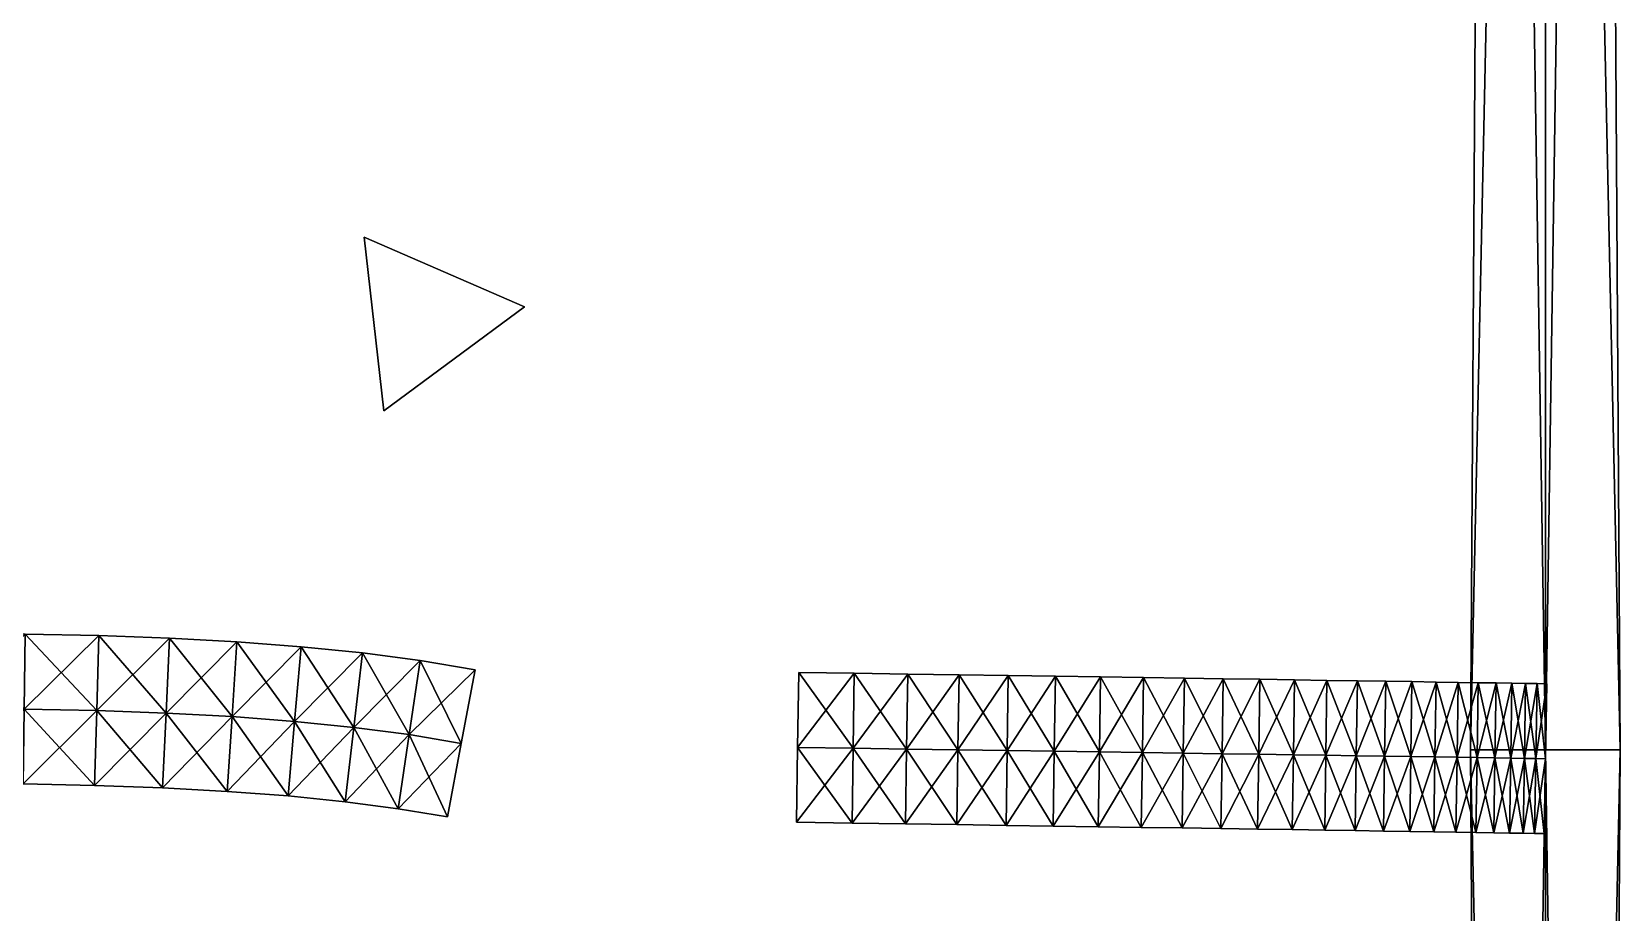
# Model space of a CAD drawing. Extents: x -2.49 to 2.49, y -2.49 to 2.49.
# Drawn here: x 1.378 to 2.491, y -0.114 to 0.503 of the extents above; entities that cross this region are included whole.
import ezdxf

# ---------------------------------------------------------------- set-up
doc = ezdxf.new("R2010")
doc.units = 0

# ---------------------------------------------------------------- blocks, each defined once
blk = doc.blocks.new('Cylinder_006')
mesh = blk.add_polyface()
corners = [(1.723327, 0.310093, -0.060956), (1.723326, 0.310093, 0.060964), (1.624779, 0.237363, 0.060964), (1.624779, 0.237363, -0.060956), (1.611067, 0.359073, -0.060956), (1.611066, 0.359072, 0.060964)]
mesh.append_faces([[corners[k] for k in face] for face in [(0, 1, 2), (0, 2, 3), (4, 5, 1), (4, 1, 0), (3, 2, 5), (3, 5, 4), (2, 1, 5), (0, 3, 4)]])
blk = doc.blocks.new('NurbsCircle_NurbsCircle_020')
mesh = blk.add_polyface()
corners = [(0, -2.438564, 0.000015), (-2.438517, -2.438516, 0.000015), (-2.401425, -2.401424, 0.000015), (0, -2.386109, 0.000015), (0, -2.491019, 0.000015), (-2.475608, -2.475608, 0.000015), (0, -2.49102, 0.05247), (-2.475608, -2.475608, 0.05247), (0, -2.491019, 0.104925), (-2.475607, -2.475608, 0.104926), (0, -2.438565, 0.104926), (-2.438517, -2.438516, 0.104925), (0, -2.38611, 0.104926), (-2.401424, -2.401424, 0.104926), (0, -2.386109, 0.05247), (-2.401425, -2.401425, 0.05247), (-2.438565, 0, 0.000015), (-2.386109, 0, 0.000015), (-2.491019, 0, 0.000015), (-2.491019, 0, 0.052471), (-2.491019, 0, 0.104926), (-2.438565, 0, 0.104926), (-2.386109, 0, 0.104926), (-2.386109, 0, 0.052471), (-2.438517, 2.438517, 0.000016), (-2.401424, 2.401424, 0.000015), (-2.475608, 2.475608, 0.000016), (-2.475608, 2.475608, 0.052471), (-2.475608, 2.475608, 0.104926), (-2.438517, 2.438517, 0.104926), (-2.401424, 2.401425, 0.104927), (-2.401424, 2.401424, 0.052471), (0, 2.438565, 0.000016), (0, 2.386109, 0.000016), (0, 2.49102, 0.000016), (0, 2.49102, 0.052471), (0, 2.49102, 0.104927), (0, 2.438565, 0.104926), (0, 2.386109, 0.104926), (0, 2.386109, 0.052471), (2.438517, 2.438516, 0.000016), (2.401425, 2.401424, 0.000016), (2.475608, 2.475608, 0.000016), (2.475608, 2.475608, 0.052471), (2.475607, 2.475608, 0.104926), (2.438517, 2.438516, 0.104926), (2.401425, 2.401424, 0.104926), (2.401425, 2.401424, 0.052472), (2.438565, 0, 0.000015), (2.386109, 0, 0.000015), (2.491019, 0, 0.000015), (2.49102, 0, 0.05247), (2.491019, 0, 0.104926), (2.438565, 0, 0.104926), (2.386109, 0, 0.104926), (2.386109, 0, 0.05247), (2.438516, -2.438517, 0.000015), (2.401424, -2.401424, 0.000015), (2.475608, -2.475607, 0.000015), (2.475608, -2.475607, 0.05247), (2.475608, -2.475607, 0.104925), (2.438516, -2.438517, 0.104926), (2.401425, -2.401425, 0.104926), (2.401425, -2.401425, 0.05247)]
mesh.append_faces([[corners[k] for k in face] for face in [(0, 1, 2), (0, 2, 3), (4, 5, 1), (4, 1, 0), (6, 7, 5), (6, 5, 4), (8, 9, 7), (8, 7, 6), (10, 11, 9), (10, 9, 8), (12, 13, 11), (12, 11, 10), (14, 15, 13), (14, 13, 12), (3, 2, 15), (3, 15, 14), (1, 16, 17), (1, 17, 2), (5, 18, 16), (5, 16, 1), (7, 19, 18), (7, 18, 5), (9, 20, 19), (9, 19, 7), (11, 21, 20), (11, 20, 9), (13, 22, 21), (13, 21, 11), (15, 23, 22), (15, 22, 13), (2, 17, 23), (2, 23, 15), (16, 24, 25), (16, 25, 17), (18, 26, 24), (18, 24, 16), (19, 27, 26), (19, 26, 18), (20, 28, 27), (20, 27, 19), (21, 29, 28), (21, 28, 20), (22, 30, 29), (22, 29, 21), (23, 31, 30), (23, 30, 22), (17, 25, 31), (17, 31, 23), (24, 32, 33), (24, 33, 25), (26, 34, 32), (26, 32, 24), (27, 35, 34), (27, 34, 26), (28, 36, 35), (28, 35, 27), (29, 37, 36), (29, 36, 28), (30, 38, 37), (30, 37, 29), (31, 39, 38), (31, 38, 30), (25, 33, 39), (25, 39, 31), (32, 40, 41), (32, 41, 33), (34, 42, 40), (34, 40, 32), (35, 43, 42), (35, 42, 34), (36, 44, 43), (36, 43, 35), (37, 45, 44), (37, 44, 36), (38, 46, 45), (38, 45, 37), (39, 47, 46), (39, 46, 38), (33, 41, 47), (33, 47, 39), (40, 48, 49), (40, 49, 41), (42, 50, 48), (42, 48, 40), (43, 51, 50), (43, 50, 42), (44, 52, 51), (44, 51, 43), (45, 53, 52), (45, 52, 44), (46, 54, 53), (46, 53, 45), (47, 55, 54), (47, 54, 46), (41, 49, 55), (41, 55, 47), (48, 56, 57), (48, 57, 49), (50, 58, 56), (50, 56, 48), (51, 59, 58), (51, 58, 50), (52, 60, 59), (52, 59, 51), (53, 61, 60), (53, 60, 52), (54, 62, 61), (54, 61, 53), (55, 63, 62), (55, 62, 54), (49, 57, 63), (49, 63, 55), (56, 0, 3), (56, 3, 57), (58, 4, 0), (58, 0, 56), (59, 6, 4), (59, 4, 58), (60, 8, 6), (60, 6, 59), (61, 10, 8), (61, 8, 60), (62, 12, 10), (62, 10, 61), (63, 14, 12), (63, 12, 62), (57, 3, 14), (57, 14, 63)]])
blk = doc.blocks.new('NurbsPath_005_NurbsPath_006')
mesh = blk.add_polyface()
corners = [(1.914736, 0.001642, -0.000901), (1.953632, 0.001073, -0.000901), (1.952865, -0.051376, -0.000901), (1.91397, -0.050807, -0.000901), (1.915502, 0.054092, -0.000901), (1.9544, 0.053524, -0.000901), (1.915502, 0.054092, 0.051554), (1.9544, 0.053523, 0.051554), (1.915502, 0.054092, 0.10401), (1.9544, 0.053524, 0.10401), (1.914736, 0.001642, 0.10401), (1.953633, 0.001074, 0.10401), (1.91397, -0.050807, 0.10401), (1.952865, -0.051376, 0.10401), (1.913969, -0.050807, 0.051554), (1.952865, -0.051376, 0.051554), (1.991064, 0.000526, -0.000901), (1.990295, -0.051925, -0.000901), (1.991833, 0.052975, -0.000901), (1.991833, 0.052975, 0.051554), (1.991833, 0.052975, 0.10401), (1.991064, 0.000526, 0.10401), (1.990295, -0.051925, 0.10401), (1.990295, -0.051924, 0.051554), (2.02703, -0.000003, -0.000901), (2.026259, -0.052452, -0.000901), (2.027801, 0.052447, -0.000901), (2.027801, 0.052447, 0.051554), (2.02703, -0.000003, 0.104009), (2.027801, 0.052447, 0.10401), (2.026259, -0.052452, 0.10401), (2.026259, -0.052452, 0.051554)]
mesh.append_faces([[corners[k] for k in face] for face in [(0, 1, 2), (0, 2, 3), (4, 5, 1), (4, 1, 0), (6, 7, 5), (6, 5, 4), (8, 9, 7), (8, 7, 6), (10, 11, 9), (10, 9, 8), (12, 13, 11), (12, 11, 10), (14, 15, 13), (14, 13, 12), (3, 2, 15), (3, 15, 14), (1, 16, 17), (1, 17, 2), (5, 18, 16), (5, 16, 1), (7, 19, 18), (7, 18, 5), (9, 20, 19), (9, 19, 7), (11, 21, 20), (11, 20, 9), (13, 22, 21), (13, 21, 11), (15, 23, 22), (15, 22, 13), (2, 17, 23), (2, 23, 15), (16, 24, 25), (16, 25, 17), (18, 26, 24), (18, 24, 16), (19, 26, 18), (20, 27, 19), (21, 28, 29), (21, 29, 20), (22, 30, 28), (22, 28, 21), (23, 31, 30), (23, 30, 22), (17, 25, 31), (17, 31, 23)]])
mesh = blk.add_polyface()
corners = [(1.991833, 0.052975, 0.051554), (2.027801, 0.052447, 0.051554), (2.027801, 0.052447, -0.000901), (1.991833, 0.052975, 0.10401), (2.027801, 0.052447, 0.10401), (2.02703, -0.000003, -0.000901), (2.061532, -0.00051, -0.000901), (2.060758, -0.05296, -0.000901), (2.026259, -0.052452, -0.000901), (2.062304, 0.05194, -0.000901), (2.062304, 0.05194, 0.051554), (2.062304, 0.05194, 0.10401), (2.02703, -0.000003, 0.104009), (2.061531, -0.00051, 0.10401), (2.026259, -0.052452, 0.10401), (2.060758, -0.05296, 0.10401), (2.026259, -0.052452, 0.051554), (2.060758, -0.05296, 0.051554), (2.094567, -0.000997, -0.000901), (2.093792, -0.053447, -0.000901), (2.095341, 0.051453, -0.000901), (2.095341, 0.051453, 0.051554), (2.095341, 0.051453, 0.10401), (2.094567, -0.000997, 0.10401), (2.093793, -0.053447, 0.10401), (2.093792, -0.053447, 0.051554), (2.126137, -0.001464, -0.000901), (2.125361, -0.053913, -0.000901), (2.126914, 0.050986, -0.000901), (2.126914, 0.050986, 0.051554), (2.126914, 0.050986, 0.10401), (2.125361, -0.053913, 0.10401), (2.126138, -0.001464, 0.10401), (2.125361, -0.053913, 0.051554)]
mesh.append_faces([[corners[k] for k in face] for face in [(0, 1, 2), (3, 4, 1), (5, 6, 7), (5, 7, 8), (2, 9, 6), (2, 6, 5), (1, 10, 9), (1, 9, 2), (4, 11, 10), (4, 10, 1), (12, 13, 11), (12, 11, 4), (14, 15, 13), (14, 13, 12), (16, 17, 15), (16, 15, 14), (8, 7, 17), (8, 17, 16), (6, 18, 19), (6, 19, 7), (9, 20, 18), (9, 18, 6), (10, 21, 20), (10, 20, 9), (11, 22, 21), (11, 21, 10), (13, 23, 22), (13, 22, 11), (15, 24, 23), (15, 23, 13), (17, 25, 24), (17, 24, 15), (7, 19, 25), (7, 25, 17), (18, 26, 27), (18, 27, 19), (20, 26, 18), (21, 28, 20), (22, 29, 21), (23, 30, 22), (24, 31, 32), (24, 32, 23), (25, 33, 31), (25, 31, 24), (19, 27, 33), (19, 33, 25)]])
mesh = blk.add_polyface()
corners = [(2.095341, 0.051453, -0.000901), (2.126914, 0.050986, -0.000901), (2.126137, -0.001464, -0.000901), (2.095341, 0.051453, 0.051554), (2.126914, 0.050986, 0.051554), (2.095341, 0.051453, 0.10401), (2.126914, 0.050986, 0.10401), (2.094567, -0.000997, 0.10401), (2.126138, -0.001464, 0.10401), (2.156242, -0.00191, -0.000901), (2.155464, -0.05436, -0.000901), (2.125361, -0.053913, -0.000901), (2.15702, 0.050539, -0.000901), (2.15702, 0.050539, 0.051554), (2.157021, 0.050539, 0.104009), (2.156242, -0.00191, 0.10401), (2.125361, -0.053913, 0.10401), (2.155464, -0.05436, 0.10401), (2.125361, -0.053913, 0.051554), (2.155463, -0.05436, 0.051554), (2.184881, -0.002336, -0.000901), (2.1841, -0.054785, -0.000901), (2.185663, 0.050114, -0.000901), (2.185663, 0.050114, 0.051554), (2.185663, 0.050114, 0.10401), (2.184881, -0.002336, 0.10401), (2.184101, -0.054785, 0.10401), (2.1841, -0.054785, 0.051554), (2.211272, -0.055191, -0.000901), (2.212056, -0.002741, -0.000901), (2.21284, 0.049708, -0.000901), (2.21284, 0.049708, 0.051554), (2.21284, 0.049708, 0.10401), (2.212056, -0.002741, 0.10401), (2.211272, -0.055191, 0.051554), (2.211272, -0.055191, 0.10401)]
mesh.append_faces([[corners[k] for k in face] for face in [(0, 1, 2), (3, 4, 1), (5, 6, 4), (7, 8, 6), (2, 9, 10), (2, 10, 11), (1, 12, 9), (1, 9, 2), (4, 13, 12), (4, 12, 1), (6, 14, 13), (6, 13, 4), (8, 15, 14), (8, 14, 6), (16, 17, 15), (16, 15, 8), (18, 19, 17), (18, 17, 16), (11, 10, 19), (11, 19, 18), (9, 20, 21), (9, 21, 10), (12, 22, 20), (12, 20, 9), (13, 23, 22), (13, 22, 12), (14, 24, 23), (14, 23, 13), (15, 25, 24), (15, 24, 14), (17, 26, 25), (17, 25, 15), (19, 27, 26), (19, 26, 17), (10, 21, 27), (10, 27, 19), (20, 28, 21), (22, 29, 20), (23, 30, 22), (24, 31, 23), (25, 32, 24), (26, 33, 25), (27, 34, 35), (27, 35, 26), (21, 28, 34), (21, 34, 27)]])
mesh = blk.add_polyface()
corners = [(2.184881, -0.002336, -0.000901), (2.212056, -0.002741, -0.000901), (2.211272, -0.055191, -0.000901), (2.185663, 0.050114, -0.000901), (2.21284, 0.049708, -0.000901), (2.185663, 0.050114, 0.051554), (2.21284, 0.049708, 0.051554), (2.185663, 0.050114, 0.10401), (2.21284, 0.049708, 0.10401), (2.184881, -0.002336, 0.10401), (2.212056, -0.002741, 0.10401), (2.184101, -0.054785, 0.10401), (2.211272, -0.055191, 0.10401), (2.237765, -0.003126, -0.000901), (2.236978, -0.055576, -0.000901), (2.238552, 0.049323, -0.000901), (2.238552, 0.049323, 0.051554), (2.238552, 0.049323, 0.10401), (2.237765, -0.003126, 0.10401), (2.236978, -0.055576, 0.10401), (2.211272, -0.055191, 0.051554), (2.236977, -0.055576, 0.051554), (2.262009, -0.003491, -0.000901), (2.261218, -0.05594, -0.000901), (2.262799, 0.048959, -0.000901), (2.2628, 0.048959, 0.051554), (2.262799, 0.048959, 0.10401), (2.262008, -0.003491, 0.10401), (2.261218, -0.05594, 0.10401), (2.261218, -0.05594, 0.051554), (2.283992, -0.056285, -0.000901), (2.284787, -0.003835, -0.000901), (2.285582, 0.048614, -0.000901), (2.285582, 0.048614, 0.051554), (2.285582, 0.048614, 0.10401), (2.284787, -0.003835, 0.10401), (2.283992, -0.056284, 0.104009), (2.283992, -0.056284, 0.051554)]
mesh.append_faces([[corners[k] for k in face] for face in [(0, 1, 2), (3, 4, 1), (5, 6, 4), (7, 8, 6), (9, 10, 8), (11, 12, 10), (1, 13, 14), (1, 14, 2), (4, 15, 13), (4, 13, 1), (6, 16, 15), (6, 15, 4), (8, 17, 16), (8, 16, 6), (10, 18, 17), (10, 17, 8), (12, 19, 18), (12, 18, 10), (20, 21, 19), (20, 19, 12), (2, 14, 21), (2, 21, 20), (13, 22, 23), (13, 23, 14), (15, 24, 22), (15, 22, 13), (16, 25, 24), (16, 24, 15), (17, 26, 25), (17, 25, 16), (18, 27, 26), (18, 26, 17), (19, 28, 27), (19, 27, 18), (21, 29, 28), (21, 28, 19), (14, 23, 29), (14, 29, 21), (22, 30, 23), (24, 31, 22), (25, 32, 24), (26, 33, 25), (27, 34, 26), (28, 35, 27), (29, 36, 28), (23, 37, 29)]])
mesh = blk.add_polyface()
corners = [(2.262009, -0.003491, -0.000901), (2.284787, -0.003835, -0.000901), (2.283992, -0.056285, -0.000901), (2.262799, 0.048959, -0.000901), (2.285582, 0.048614, -0.000901), (2.2628, 0.048959, 0.051554), (2.285582, 0.048614, 0.051554), (2.262799, 0.048959, 0.10401), (2.285582, 0.048614, 0.10401), (2.262008, -0.003491, 0.10401), (2.284787, -0.003835, 0.10401), (2.306899, 0.04829, -0.000901), (2.3061, -0.004159, -0.000901), (2.306899, 0.04829, 0.051555), (2.306899, 0.04829, 0.10401), (2.3061, -0.004159, 0.10401), (2.283992, -0.056284, 0.104009), (2.326753, 0.047987, -0.000901), (2.325948, -0.004462, -0.000902), (2.326753, 0.047987, 0.051554), (2.326752, 0.047987, 0.10401), (2.325948, -0.004462, 0.10401), (2.345141, 0.047704, -0.000901), (2.344331, -0.004745, -0.000901), (2.345141, 0.047704, 0.051554), (2.345141, 0.047704, 0.10401), (2.344331, -0.004745, 0.104009), (2.362065, 0.047441, -0.000902), (2.361248, -0.005008, -0.000901), (2.362066, 0.047441, 0.051554), (2.362065, 0.047441, 0.104009), (2.361248, -0.005008, 0.10401), (2.377526, 0.047199, -0.000901), (2.376699, -0.00525, -0.000901), (2.377527, 0.047199, 0.051554), (2.377526, 0.047199, 0.10401), (2.376699, -0.00525, 0.10401)]
mesh.append_faces([[corners[k] for k in face] for face in [(0, 1, 2), (3, 4, 1), (5, 6, 4), (7, 8, 6), (9, 10, 8), (4, 11, 12), (4, 12, 1), (6, 13, 11), (6, 11, 4), (8, 14, 13), (8, 13, 6), (10, 15, 14), (10, 14, 8), (16, 15, 10), (11, 17, 18), (11, 18, 12), (13, 19, 17), (13, 17, 11), (14, 20, 19), (14, 19, 13), (15, 21, 20), (15, 20, 14), (17, 22, 23), (17, 23, 18), (19, 24, 22), (19, 22, 17), (20, 25, 24), (20, 24, 19), (21, 26, 25), (21, 25, 20), (22, 27, 28), (22, 28, 23), (24, 29, 27), (24, 27, 22), (25, 30, 29), (25, 29, 24), (26, 31, 30), (26, 30, 25), (27, 32, 33), (27, 33, 28), (29, 34, 32), (29, 32, 27), (30, 35, 34), (30, 34, 29), (31, 36, 35), (31, 35, 30)]])
mesh = blk.add_polyface()
corners = [(2.376699, -0.00525, -0.000901), (2.390686, -0.005472, -0.000901), (2.389849, -0.05792, -0.000901), (2.375873, -0.057699, 0.10401), (2.389849, -0.05792, 0.104009), (2.390686, -0.005472, 0.10401), (2.375873, -0.057699, 0.051554), (2.389849, -0.057921, 0.051554), (2.375873, -0.057699, -0.000901), (2.403207, -0.005673, -0.000901), (2.402356, -0.058122, -0.000901), (2.402356, -0.058122, 0.10401), (2.403207, -0.005673, 0.10401), (2.402356, -0.058122, 0.051554), (2.414264, -0.005854, -0.000901), (2.413395, -0.058302, -0.000901), (2.413395, -0.058302, 0.10401), (2.414264, -0.005854, 0.10401), (2.413396, -0.058302, 0.051554), (2.423854, -0.006014, -0.000901), (2.422963, -0.058462, -0.000901), (2.422963, -0.058463, 0.10401), (2.423854, -0.006015, 0.10401), (2.422963, -0.058462, 0.051554), (2.431979, -0.006154, -0.000901), (2.431056, -0.058602, -0.000901), (2.431056, -0.058602, 0.10401), (2.431979, -0.006154, 0.10401), (2.431056, -0.058602, 0.051554), (2.43864, -0.006274, -0.000901), (2.437671, -0.058721, -0.000901), (2.432903, 0.046293, -0.000901), (2.438639, -0.006274, 0.10401), (2.439609, 0.046172, 0.10401), (2.437671, -0.058721, 0.10401), (2.437671, -0.058721, 0.051554)]
mesh.append_faces([[corners[k] for k in face] for face in [(0, 1, 2), (3, 4, 5), (6, 7, 4), (8, 2, 7), (1, 9, 10), (1, 10, 2), (4, 11, 12), (4, 12, 5), (7, 13, 11), (7, 11, 4), (2, 10, 13), (2, 13, 7), (9, 14, 15), (9, 15, 10), (11, 16, 17), (11, 17, 12), (13, 18, 16), (13, 16, 11), (10, 15, 18), (10, 18, 13), (14, 19, 20), (14, 20, 15), (16, 21, 22), (16, 22, 17), (18, 23, 21), (18, 21, 16), (15, 20, 23), (15, 23, 18), (19, 24, 25), (19, 25, 20), (21, 26, 27), (21, 27, 22), (23, 28, 26), (23, 26, 21), (20, 25, 28), (20, 28, 23), (24, 29, 30), (24, 30, 25), (31, 29, 24), (27, 32, 33), (26, 34, 32), (26, 32, 27), (28, 35, 34), (28, 34, 26), (25, 30, 35), (25, 35, 28)]])
mesh = blk.add_polyface()
corners = [(2.377526, 0.047199, -0.000901), (2.391524, 0.046977, -0.000901), (2.390686, -0.005472, -0.000901), (2.376699, -0.00525, -0.000901), (2.377527, 0.047199, 0.051554), (2.391524, 0.046977, 0.051554), (2.377526, 0.047199, 0.10401), (2.391524, 0.046977, 0.10401), (2.376699, -0.00525, 0.10401), (2.390686, -0.005472, 0.10401), (2.404058, 0.046776, -0.000901), (2.403207, -0.005673, -0.000901), (2.404058, 0.046775, 0.051554), (2.404058, 0.046775, 0.104009), (2.403207, -0.005673, 0.10401), (2.415131, 0.046594, -0.000901), (2.414264, -0.005854, -0.000901), (2.415131, 0.046594, 0.051554), (2.415131, 0.046594, 0.104009), (2.414264, -0.005854, 0.10401), (2.424745, 0.046433, -0.000901), (2.423854, -0.006014, -0.000901), (2.424746, 0.046433, 0.051555), (2.424745, 0.046433, 0.104009), (2.423854, -0.006015, 0.10401), (2.432903, 0.046293, -0.000901), (2.431979, -0.006154, -0.000901), (2.432903, 0.046293, 0.051554), (2.432903, 0.046293, 0.104009), (2.431979, -0.006154, 0.10401), (2.439609, 0.046172, -0.000901), (2.43864, -0.006274, -0.000901), (2.439608, 0.046172, 0.051554), (2.439609, 0.046172, 0.10401)]
mesh.append_faces([[corners[k] for k in face] for face in [(0, 1, 2), (0, 2, 3), (4, 5, 1), (4, 1, 0), (6, 7, 5), (6, 5, 4), (8, 9, 7), (8, 7, 6), (1, 10, 11), (1, 11, 2), (5, 12, 10), (5, 10, 1), (7, 13, 12), (7, 12, 5), (9, 14, 13), (9, 13, 7), (10, 15, 16), (10, 16, 11), (12, 17, 15), (12, 15, 10), (13, 18, 17), (13, 17, 12), (14, 19, 18), (14, 18, 13), (15, 20, 21), (15, 21, 16), (17, 22, 20), (17, 20, 15), (18, 23, 22), (18, 22, 17), (19, 24, 23), (19, 23, 18), (20, 25, 26), (20, 26, 21), (22, 27, 25), (22, 25, 20), (23, 28, 27), (23, 27, 22), (24, 29, 28), (24, 28, 23), (25, 30, 31), (27, 32, 30), (27, 30, 25), (28, 33, 32), (28, 32, 27), (29, 33, 28)]])
mesh = blk.add_polyface()
corners = [(2.261218, -0.05594, 0.10401), (2.283992, -0.056284, 0.104009), (2.284787, -0.003835, 0.10401), (2.261218, -0.05594, 0.051554), (2.283992, -0.056284, 0.051554), (2.261218, -0.05594, -0.000901), (2.283992, -0.056285, -0.000901), (2.284787, -0.003835, -0.000901), (2.3061, -0.004159, -0.000901), (2.305301, -0.056608, -0.000901), (2.305301, -0.056608, 0.10401), (2.3061, -0.004159, 0.10401), (2.305301, -0.056608, 0.051554), (2.325948, -0.004462, -0.000902), (2.325143, -0.056912, -0.000901), (2.325143, -0.056912, 0.10401), (2.325948, -0.004462, 0.10401), (2.325143, -0.056912, 0.051554), (2.344331, -0.004745, -0.000901), (2.34352, -0.057194, -0.000901), (2.34352, -0.057194, 0.104009), (2.344331, -0.004745, 0.104009), (2.34352, -0.057194, 0.051554), (2.361248, -0.005008, -0.000901), (2.36043, -0.057457, -0.000901), (2.36043, -0.057457, 0.10401), (2.361248, -0.005008, 0.10401), (2.36043, -0.057457, 0.051554), (2.376699, -0.00525, -0.000901), (2.375873, -0.057699, -0.000901), (2.375873, -0.057699, 0.10401), (2.376699, -0.00525, 0.10401), (2.375873, -0.057699, 0.051554), (2.389849, -0.05792, -0.000901), (2.390686, -0.005472, 0.10401), (2.389849, -0.05792, 0.104009), (2.389849, -0.057921, 0.051554)]
mesh.append_faces([[corners[k] for k in face] for face in [(0, 1, 2), (3, 4, 1), (5, 6, 4), (7, 8, 9), (7, 9, 6), (1, 10, 11), (4, 12, 10), (4, 10, 1), (6, 9, 12), (6, 12, 4), (8, 13, 14), (8, 14, 9), (10, 15, 16), (10, 16, 11), (12, 17, 15), (12, 15, 10), (9, 14, 17), (9, 17, 12), (13, 18, 19), (13, 19, 14), (15, 20, 21), (15, 21, 16), (17, 22, 20), (17, 20, 15), (14, 19, 22), (14, 22, 17), (18, 23, 24), (18, 24, 19), (20, 25, 26), (20, 26, 21), (22, 27, 25), (22, 25, 20), (19, 24, 27), (19, 27, 22), (23, 28, 29), (23, 29, 24), (25, 30, 31), (25, 31, 26), (27, 32, 30), (27, 30, 25), (24, 29, 32), (24, 32, 27), (28, 33, 29), (30, 34, 31), (32, 35, 30), (29, 36, 32)]])
blk = doc.blocks.new('NurbsPath_006_NurbsPath_007')
mesh = blk.add_polyface()
corners = [(1.26462, 0.028741, -0.000901), (1.319824, 0.028932, -0.000901), (1.319715, -0.023524, -0.000901), (1.265044, -0.023713, -0.000901), (1.264195, 0.081194, -0.000901), (1.319933, 0.081387, -0.000901), (1.264195, 0.081194, 0.051554), (1.319933, 0.081387, 0.051554), (1.264195, 0.081194, 0.10401), (1.319933, 0.081387, 0.10401), (1.26462, 0.028741, 0.10401), (1.319824, 0.028932, 0.10401), (1.265044, -0.023713, 0.104009), (1.319715, -0.023524, 0.10401), (1.265044, -0.023713, 0.051554), (1.319715, -0.023524, 0.051554), (1.372869, 0.028528, -0.000901), (1.372127, -0.023922, -0.000901), (1.373611, 0.080978, -0.000901), (1.373611, 0.080978, 0.051554), (1.373611, 0.080978, 0.10401), (1.372869, 0.028528, 0.104009), (1.372127, -0.023922, 0.10401), (1.372127, -0.023922, 0.051554), (1.422208, -0.024958, -0.000901), (1.423698, 0.027476, -0.000901), (1.425188, 0.07991, -0.000901), (1.425188, 0.07991, 0.10401), (1.423698, 0.027476, 0.10401), (1.422208, -0.024958, 0.10401), (1.422208, -0.024958, 0.051554)]
mesh.append_faces([[corners[k] for k in face] for face in [(0, 1, 2), (0, 2, 3), (4, 5, 1), (6, 7, 5), (8, 9, 7), (10, 11, 9), (12, 13, 11), (12, 11, 10), (14, 15, 13), (14, 13, 12), (3, 2, 15), (3, 15, 14), (1, 16, 17), (1, 17, 2), (5, 18, 16), (5, 16, 1), (7, 19, 18), (7, 18, 5), (9, 20, 19), (9, 19, 7), (11, 21, 20), (11, 20, 9), (13, 22, 21), (13, 21, 11), (15, 23, 22), (15, 22, 13), (2, 17, 23), (2, 23, 15), (16, 24, 17), (18, 25, 16), (19, 26, 18), (21, 27, 20), (22, 28, 21), (23, 29, 22), (17, 30, 23)]])
mesh = blk.add_polyface()
corners = [(1.372869, 0.028528, -0.000901), (1.423698, 0.027476, -0.000901), (1.422208, -0.024958, -0.000901), (1.373611, 0.080978, -0.000901), (1.425188, 0.07991, -0.000901), (1.373611, 0.080978, 0.051554), (1.425188, 0.07991, 0.051554), (1.373611, 0.080978, 0.10401), (1.425188, 0.07991, 0.10401), (1.372869, 0.028528, 0.104009), (1.423698, 0.027476, 0.10401), (1.372127, -0.023922, 0.10401), (1.422208, -0.024958, 0.10401), (1.372127, -0.023922, 0.051554), (1.422208, -0.024958, 0.051554), (1.372127, -0.023922, -0.000901), (1.472255, 0.025721, -0.000901), (1.469885, -0.026681, -0.000901), (1.474626, 0.078123, -0.000901), (1.474626, 0.078123, 0.051554), (1.474626, 0.078123, 0.10401), (1.472255, 0.025721, 0.10401), (1.469884, -0.026681, 0.104009), (1.469885, -0.026681, 0.051554), (1.51508, -0.029136, -0.000901), (1.518486, 0.023209, -0.000901), (1.521893, 0.075554, -0.000901), (1.521893, 0.075554, 0.051554), (1.521892, 0.075554, 0.10401), (1.518486, 0.023209, 0.10401), (1.51508, -0.029136, 0.051554), (1.51508, -0.029136, 0.10401)]
mesh.append_faces([[corners[k] for k in face] for face in [(0, 1, 2), (3, 4, 1), (5, 6, 4), (7, 8, 6), (7, 6, 5), (9, 10, 8), (11, 12, 10), (13, 14, 12), (15, 2, 14), (1, 16, 17), (1, 17, 2), (4, 18, 16), (4, 16, 1), (6, 19, 18), (6, 18, 4), (8, 20, 19), (8, 19, 6), (10, 21, 20), (10, 20, 8), (12, 22, 21), (12, 21, 10), (14, 23, 22), (14, 22, 12), (2, 17, 23), (2, 23, 14), (16, 24, 17), (18, 25, 16), (19, 26, 18), (20, 27, 19), (21, 28, 20), (22, 29, 21), (23, 30, 31), (23, 31, 22), (17, 24, 30), (17, 30, 23)]])
mesh = blk.add_polyface()
corners = [(1.472255, 0.025721, -0.000901), (1.518486, 0.023209, -0.000901), (1.51508, -0.029136, -0.000901), (1.474626, 0.078123, -0.000901), (1.521893, 0.075554, -0.000901), (1.474626, 0.078123, 0.051554), (1.521893, 0.075554, 0.051554), (1.474626, 0.078123, 0.10401), (1.521892, 0.075554, 0.10401), (1.472255, 0.025721, 0.10401), (1.518486, 0.023209, 0.10401), (1.469884, -0.026681, 0.104009), (1.51508, -0.029136, 0.10401), (1.562336, 0.019884, -0.000901), (1.557711, -0.032367, -0.000901), (1.56696, 0.072135, -0.000901), (1.56696, 0.072135, 0.051554), (1.56696, 0.072135, 0.10401), (1.562335, 0.019884, 0.10401), (1.557711, -0.032367, 0.10401), (1.51508, -0.029136, 0.051554), (1.557711, -0.032367, 0.051554), (1.603747, 0.015693, -0.000901), (1.597689, -0.036412, -0.000901), (1.609805, 0.067797, -0.000901), (1.609805, 0.067797, 0.051554), (1.603747, 0.015693, 0.10401), (1.609805, 0.067797, 0.10401), (1.597689, -0.036412, 0.10401), (1.597689, -0.036412, 0.051554)]
mesh.append_faces([[corners[k] for k in face] for face in [(0, 1, 2), (3, 4, 1), (5, 6, 4), (7, 8, 6), (9, 10, 8), (11, 12, 10), (1, 13, 14), (1, 14, 2), (4, 15, 13), (4, 13, 1), (6, 16, 15), (6, 15, 4), (8, 17, 16), (8, 16, 6), (10, 18, 17), (10, 17, 8), (12, 19, 18), (12, 18, 10), (20, 21, 19), (20, 19, 12), (2, 14, 21), (2, 21, 20), (13, 22, 23), (13, 23, 14), (15, 22, 13), (16, 24, 15), (17, 25, 16), (18, 26, 27), (18, 27, 17), (19, 28, 26), (19, 26, 18), (21, 29, 28), (21, 28, 19), (14, 23, 29), (14, 29, 21)]])
mesh = blk.add_polyface()
corners = [(1.56696, 0.072135, -0.000901), (1.609805, 0.067797, -0.000901), (1.603747, 0.015693, -0.000901), (1.56696, 0.072135, 0.051554), (1.609805, 0.067797, 0.051554), (1.56696, 0.072135, 0.10401), (1.609805, 0.067797, 0.10401), (1.642666, 0.01058, -0.000901), (1.634917, -0.0413, -0.000901), (1.597689, -0.036412, -0.000901), (1.650413, 0.06246, -0.000901), (1.650413, 0.06246, 0.051554), (1.650413, 0.06246, 0.10401), (1.603747, 0.015693, 0.10401), (1.642666, 0.01058, 0.104009), (1.597689, -0.036412, 0.10401), (1.634918, -0.0413, 0.10401), (1.597689, -0.036412, 0.051554), (1.634918, -0.0413, 0.051554), (1.679036, 0.004492, -0.000901), (1.669344, -0.047061, -0.000901), (1.688728, 0.056044, -0.000901), (1.688728, 0.056043, 0.051554), (1.688728, 0.056044, 0.10401), (1.679036, 0.004492, 0.10401), (1.669344, -0.047061, 0.10401), (1.669343, -0.047061, 0.051554)]
mesh.append_faces([[corners[k] for k in face] for face in [(0, 1, 2), (3, 4, 1), (5, 6, 4), (2, 7, 8), (2, 8, 9), (1, 10, 7), (1, 7, 2), (4, 11, 10), (4, 10, 1), (6, 12, 11), (6, 11, 4), (13, 14, 12), (13, 12, 6), (15, 16, 14), (15, 14, 13), (17, 18, 16), (17, 16, 15), (9, 8, 18), (9, 18, 17), (7, 19, 20), (7, 20, 8), (10, 21, 19), (10, 19, 7), (11, 22, 21), (11, 21, 10), (12, 23, 22), (12, 22, 11), (14, 24, 23), (14, 23, 12), (16, 25, 24), (16, 24, 14), (18, 26, 25), (18, 25, 16), (8, 20, 26), (8, 26, 18)]])

msp = doc.modelspace()

# ---------------------------------------------------------------- block references
for name in ['NurbsCircle_NurbsCircle_020', 'Cylinder_006', 'NurbsPath_006_NurbsPath_007', 'NurbsPath_005_NurbsPath_006']:
    msp.add_blockref(name, (0, 0))

doc.saveas('drawing.dxf')
